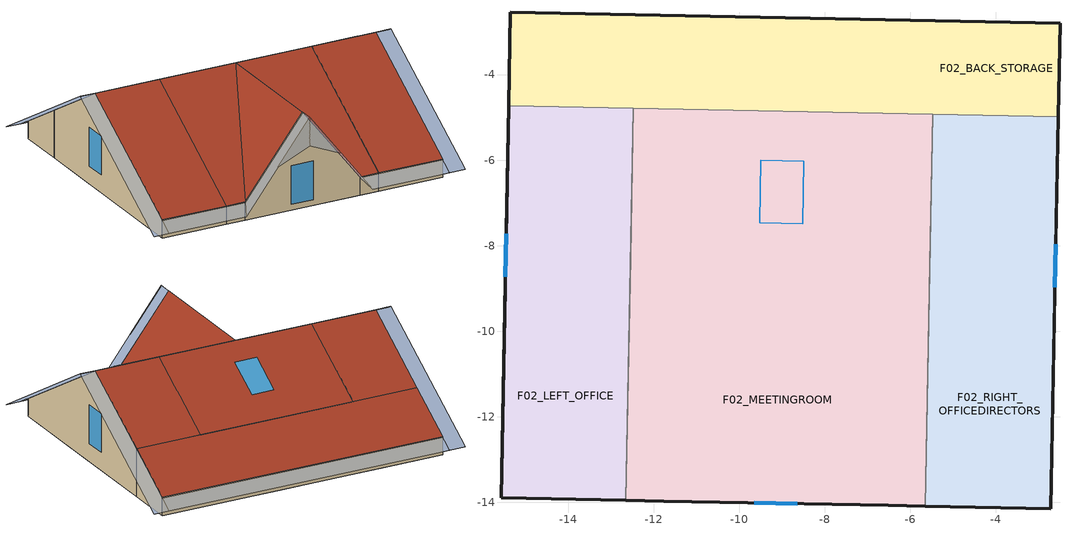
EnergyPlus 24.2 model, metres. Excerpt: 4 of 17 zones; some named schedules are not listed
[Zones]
F02_RIGHT_OFFICEDIRECTORS
 floor to F01_RIGHT_BACK_OFFICE (CONST_INT_SLAB): -2.54,-4.98 -2.6,-7.72 -5.53,-7.66 -5.47,-4.93 z6.29
 floor to F01_MEETINGROOM (CONST_INT_SLAB): -2.63,-9.32 -2.72,-14.14 -5.65,-14.09 -5.56,-9.26 z6.29
 floor to F01_CORRIDOR (CONST_INT_SLAB): -2.6,-7.72 -2.63,-9.32 -5.56,-9.26 -5.53,-7.66 z6.29
 wall outside (CONST_EXT_WALL): -5.65,-14.09 -2.72,-14.14 z6.29:7.09; -2.72,-14.14,7.09 -2.72,-14.14,6.29 -2.54,-4.98,6.29 -2.54,-4.98,8.4 -2.61,-8.47,10.49
 wall to F02_BACK_STORAGE (CONST_INT_WALL): -5.47,-4.93 -2.54,-4.98 z6.29:8.4
 wall to F02_MEETINGROOM (CONST_INT_WALL): -5.47,-4.93,8.4 -5.47,-4.93,6.29 -5.65,-14.09,6.29 -5.65,-14.09,7.09 -5.54,-8.41,10.49
 window (CONST_EXT_WINDOW): -2.62,-8.97 -2.6,-7.97 z7.09:8.79
 roof outside (CONST_ROOF): -5.54,-8.41,10.49 -5.65,-14.09,7.09 -2.72,-14.14,7.09 -2.61,-8.47,10.49; -2.61,-8.47,10.49 -2.54,-4.98,8.4 -5.47,-4.93,8.4 -5.54,-8.41,10.49
F02_MEETINGROOM
 floor to F01_MEETINGROOM (CONST_INT_SLAB): -5.56,-9.26 -5.65,-14.09 -12.65,-13.95 -12.56,-9.13 z6.29
 floor to F01_CORRIDOR (CONST_INT_SLAB): -5.47,-4.93 -5.56,-9.26 -12.56,-9.13 -12.47,-4.79 z6.29
 wall outside (CONST_EXT_WALL): -6.52,-14.07 -5.65,-14.09 / -12.65,-13.95 -11.77,-13.97 z6.29:7.09; -9.15,-14.02,10.49 -11.77,-13.97,7.09 -11.77,-13.97,6.29 -6.52,-14.07,6.29 -6.52,-14.07,7.09
 wall to F02_BACK_STORAGE (CONST_INT_WALL): -5.47,-4.93 -12.47,-4.79 z6.29:8.4
 window (CONST_EXT_WINDOW): -9.65,-14.01 -8.65,-14.03 z6.54:8.24
 roof outside (CONST_ROOF): -5.54,-8.41,10.49 -5.47,-4.93,8.4 -12.47,-4.79,8.4 -12.54,-8.28,10.49; -12.54,-8.28,10.49 -12.65,-13.95,7.09 -11.77,-13.97,7.09 -9.04,-8.35,10.49; -9.04,-8.35,10.49 -6.52,-14.07,7.09 -5.65,-14.09,7.09 -5.54,-8.41,10.49; -9.15,-14.02,10.49 -6.52,-14.07,7.09 -9.04,-8.35,10.49; -9.04,-8.35,10.49 -11.77,-13.97,7.09 -9.15,-14.02,10.49
 skylight (CONST_EXT_WINDOW): -8.52,-7.48,9.97 -8.49,-6.02,9.09 -9.49,-6,9.09 -9.52,-7.46,9.97
F02_LEFT_OFFICE
 floor to F01_MEETINGROOM (CONST_INT_SLAB): -12.56,-9.13 -12.65,-13.95 -15.57,-13.9 -15.48,-9.07 z6.29
 floor to F01_LEFT_BACK_OFFICE (CONST_INT_SLAB): -12.47,-4.79 -12.53,-7.53 -15.45,-7.47 -15.39,-4.73 z6.29
 floor to F01_CORRIDOR (CONST_INT_SLAB): -12.53,-7.53 -12.56,-9.13 -15.48,-9.07 -15.45,-7.47 z6.29
 wall outside (CONST_EXT_WALL): -15.57,-13.9 -12.65,-13.95 z6.29:7.09; -15.39,-4.73,8.4 -15.39,-4.73,6.29 -15.57,-13.9,6.29 -15.57,-13.9,7.09 -15.46,-8.22,10.49
 wall to F02_BACK_STORAGE (CONST_INT_WALL): -15.39,-4.73 -12.47,-4.79 z6.29:8.4
 wall to F02_MEETINGROOM (CONST_INT_WALL): -12.65,-13.95,7.09 -12.65,-13.95,6.29 -12.47,-4.79,6.29 -12.47,-4.79,8.4 -12.54,-8.28,10.49
 window (CONST_EXT_WINDOW): -15.45,-7.72 -15.47,-8.72 z7.09:8.79
 roof outside (CONST_ROOF): -12.54,-8.28,10.49 -12.47,-4.79,8.4 -15.39,-4.73,8.4 -15.46,-8.22,10.49; -15.46,-8.22,10.49 -15.57,-13.9,7.09 -12.65,-13.95,7.09 -12.54,-8.28,10.49
F02_BACK_STORAGE
 floor to F01_CENTER_LEFT_WC (CONST_INT_SLAB): -9.75,-2.66 -9.79,-4.84 -12.47,-4.79 -12.43,-2.6 z6.29
 floor to F01_RIGHT_BACK_OFFICE (CONST_INT_SLAB): -2.5,-2.8 -2.54,-4.98 -5.47,-4.93 -5.43,-2.74 z6.29
 floor to F01_LEFT_BACK_OFFICE (CONST_INT_SLAB): -12.43,-2.6 -12.47,-4.79 -15.39,-4.73 -15.35,-2.55 z6.29
 floor to F01_CORRIDOR (CONST_INT_SLAB): -8.11,-2.69 -8.15,-4.87 -9.79,-4.84 -9.75,-2.66 z6.29
 floor to F01_CENTER_RIGHT_KITCHEN (CONST_INT_SLAB): -5.43,-2.74 -5.47,-4.93 -8.15,-4.87 -8.11,-2.69 z6.29
 wall outside (CONST_EXT_WALL): -2.5,-2.8 -15.35,-2.55 z6.29:7.09; -15.35,-2.55,7.09 -15.35,-2.55,6.29 -15.39,-4.73,6.29 -15.39,-4.73,8.4; -2.54,-4.98,8.4 -2.54,-4.98,6.29 -2.5,-2.8,6.29 -2.5,-2.8,7.09
 roof outside (CONST_ROOF): -2.54,-4.98,8.4 -2.5,-2.8,7.09 -15.35,-2.55,7.09 -15.39,-4.73,8.4
shading: -6.49,-8.4,10.49 -6.55,-11.83,8.43 -3.55,-11.88,8.43 -3.49,-8.45,10.49; -6.52,-14.07,7.09 -6.25,-14.68,6.73 -2.73,-14.74,6.73 -2.72,-14.14,7.09; -9.16,-14.62,10.49 -6.25,-14.68,6.73 -6.52,-14.07,7.09 -9.14,-14.02,10.49; -9.14,-14.02,10.49 -11.77,-13.97,7.09 -12.06,-14.56,6.73 -9.16,-14.62,10.49; -15.57,-13.9,7.09 -15.58,-14.5,6.73 -12.06,-14.56,6.73 -11.77,-13.97,7.09; -16.16,-8.21,10.49 -16.28,-14.48,6.73 -15.58,-14.5,6.73 -15.46,-8.22,10.49; -2.5,-2.8,7.09 -2.49,-2.2,6.73 -15.34,-1.95,6.73 -15.35,-2.55,7.09; -15.46,-8.22,10.49 -15.34,-1.95,6.73 -16.04,-1.94,6.73 -16.16,-8.21,10.49; -1.91,-8.48,10.49 -1.79,-2.21,6.73 -2.49,-2.2,6.73 -2.61,-8.47,10.49; -2.61,-8.47,10.49 -2.73,-14.74,6.73 -2.03,-14.76,6.73 -1.91,-8.48,10.49; -9.16,-14.62,10.49 -10.61,-14.59,8.61 -9.16,-14.62,9.25; -9.16,-14.62,10.49 -9.16,-14.62,9.25 -7.71,-14.65,8.61
[Building]
CCA: North Axis {deg}=35; Terrain=City; Loads Convergence Tolerance Value {W}=0.04; Temperature Convergence Tolerance Value {deltaC}=0.4; Solar Distribution=FullExterior; Maximum Number of Warmup Days=25; Minimum Number of Warmup Days=6
[Site:Location]
Coimbra: Latitude {deg}=40.1575; Longitude {deg}=-8.4686; Time Zone {hr}=0; Elevation {m}=171.8
[SizingPeriod:DesignDay] Day of Month=21; Dry-Bulb Temperature Range Modifier Type=DefaultMultipliers; Humidity Condition Type=WetBulb; Barometric Pressure {Pa}=99278; Rain Indicator=No; Snow Indicator=No; Daylight Saving Time Indicator=No
Name | Month | Day Type | Maximum Dry-Bulb Temperature {C} | Daily Dry-Bulb Temperature Range {deltaC} | Wetbulb or DewPoint at Maximum Dry-Bulb {C} | Wind Speed {m/s} | Wind Direction {deg} | Solar Model Indicator | Sky Clearness | Daily Wet-Bulb Temperature Range {deltaC} | ASHRAE Clear Sky Optical Depth for Beam Irradiance (taub) | ASHRAE Clear Sky Optical Depth for Diffuse Irradiance (taud)
Coimbra.AP Ann Htg 99.6% Condns DB | 1 | WinterDesignDay | 2.5 | 0 | 2.5 | 1.8 | 70 | ASHRAEClearSky | 0
Coimbra.AP Ann Clg .4% Condns DB=>MWB | 8 | SummerDesignDay | 33.8 | 16.3 | 20.4 | 3.2 | 320 | ASHRAETau2017 |  | 6.3 | 0.384 | 2.379
[SizingPeriod:WeatherFileDays]
SizingPeriod: Begin Month=1; Begin Day of Month=1; End Month=12; End Day of Month=31; Day of Week for Start Day=Sunday; Use Weather File Daylight Saving Period=Yes; Use Weather File Rain and Snow Indicators=Yes
[Site:GroundTemperature:BuildingSurface]
15, 15, 15, 16, 17, 17, 18, 18, 18, 17, 16, 15
[Site:WaterMainsTemperature]
Calculation Method=Correlation; Annual Average Outdoor Air Temperature {C}=15; Maximum Difference In Monthly Average Outdoor Air Temperatures {deltaC}=10
[Material] Thermal Absorptance=0.9
Name | Roughness | Thickness {m} | Conductivity {W/m-K} | Density {kg/m3} | Specific Heat {J/kg-K} | Solar Absorptance | Visible Absorptance
stucco | MediumSmooth | 0.025 | 0.57 | 1300 | 840 | 0.2 | 0.2
air_gap_30mm | VerySmooth | 0.03 | 0.166 | 1.29 | 1000 | 0.7 | 0.7
ceramic_roof_tile | MediumRough | 0.03 | 0.41 | 1100 | 950 | 0.7 | 0.7
base_plaster | Rough | 0.02 | 1.3 | 1900 | 880 | 0.3 | 0.2
wood_rods | MediumRough | 0.04 | 0.23 | 750 | 1758 | 0.7 | 0.7
wood_pilar | MediumRough | 0.2 | 0.23 | 750 | 1758 | 0.7 | 0.7
stone | VeryRough | 0.7 | 2.3 | 2400 | 810 | 0.7 | 0.7
wood_board | MediumRough | 0.03 | 0.23 | 750 | 1758 | 0.7 | 0.7
inside_wood | MediumRough | 0.05 | 0.13 | 350 | 1758 | 0.7 | 0.7
[Material:AirGap]
ceiling_air_space_resistance: Thermal Resistance {m2-K/W}=0.18
[WindowMaterial:SimpleGlazingSystem]
single_pane_window: U-Factor {W/m2-K}=5.1; Solar Heat Gain Coefficient=0.85
[WindowMaterial:Blind]
WOOD_SHUTER: Slat Orientation=HORIZONTAL; Slat Width {m}=0.05; Slat Separation {m}=0.05; Slat Thickness {m}=0.04; Slat Angle {deg}=0; Slat Conductivity {W/m-K}=0.23; Slat Beam Solar Transmittance=0; Front Side Slat Beam Solar Reflectance=0.8; Back Side Slat Beam Solar Reflectance=0.8; Slat Diffuse Solar Transmittance=0; Front Side Slat Diffuse Solar Reflectance=0.8; Back Side Slat Diffuse Solar Reflectance=0.8; Slat Beam Visible Transmittance=0; Front Side Slat Beam Visible Reflectance=0.7; Back Side Slat Beam Visible Reflectance=0.7; Slat Diffuse Visible Transmittance=0; Front Side Slat Diffuse Visible Reflectance=0.7; Back Side Slat Diffuse Visible Reflectance=0.7; Slat Infrared Hemispherical Transmittance=0; Front Side Slat Infrared Hemispherical Emissivity=0.9; Back Side Slat Infrared Hemispherical Emissivity=0.9; Blind to Glass Distance {m}=0.05; Blind Top Opening Multiplier=0; Blind Bottom Opening Multiplier=0; Blind Left Side Opening Multiplier=0; Blind Right Side Opening Multiplier=0
[Construction]
CONST_EXT_WALL: base_plaster, stone, base_plaster
CONST_INT_WALL: stucco, wood_rods, inside_wood, wood_rods, stucco
CONST_INT_SLAB: wood_board, air_gap_30mm, wood_pilar, stucco
CONST_EXT_WINDOW: single_pane_window
CONST_ROOF: ceramic_roof_tile, ceiling_air_space_resistance, wood_rods, wood_board
[Zone] Multiplier=1
Name | Volume {m3}
F02_RIGHT_OFFICEDIRECTORS; F02_MEETINGROOM; F02_LEFT_OFFICE
F02_BACK_STORAGE | 40.9
[WindowShadingControl] Shading Type=InteriorBlind; Shading Control Type=OnIfScheduleAllows; Schedule=SCH_WINDOW_SHUTTERS; Shading Control Is Scheduled=Yes; Glare Control Is Active=No; Shading Device Material=WOOD_SHUTER; Type of Slat Angle Control for Blinds=FixedSlatAngle; Multiple Surface Control Type=Sequential
Name | Zone | Fenestration Surface 1
SHUTTER_CONTROL_F02_RIGHT_STORAGE | F02_RIGHT_OFFICEDIRECTORS | 42F136
SHUTTER_CONTROL_F02_LEFT_STORAGE | F02_LEFT_OFFICE | 465243
SHUTTER_CONTROL_F02_MEETINGROOM | F02_MEETINGROOM | C2A520
[People]
PEOPLE_F02_MEETINGROOM: Zone or ZoneList or Space or SpaceList=F02_MEETINGROOM; Number of People Schedule=SCH_MEETINGROOM_HVAC_PEOPLE_LIGHTS_EQUIPMENT; Number of People Calculation Method=People; Number of People=6; Fraction Radiant=0.3; Sensible Heat Fraction=autocalculate; Activity Level Schedule=SCH_OFFICE_PEOPLE_ACTIVITY; Carbon Dioxide Generation Rate {m3/s-W}=3.82e-08; Enable ASHRAE 55 Comfort Warnings=No; Mean Radiant Temperature Calculation Type=EnclosureAveraged; Cold Stress Temperature Threshold {C}=15.56; Heat Stress Temperature Threshold {C}=30
[Lights]
LIGHTS_F02_MEETINGROOM: Zone or ZoneList or Space or SpaceList=F02_MEETINGROOM; Schedule=SCH_MEETINGROOM_HVAC_PEOPLE_LIGHTS_EQUIPMENT; Design Level Calculation Method=Watts/Area; Watts per Floor Area {W/m2}=4; Fraction Replaceable=1; Return Air Fraction Calculated from Plenum Temperature=No
[ElectricEquipment]
EQUIP_F02_MEETINGROOM: Zone or ZoneList or Space or SpaceList=F02_MEETINGROOM; Schedule=SCH_MEETINGROOM_HVAC_PEOPLE_LIGHTS_EQUIPMENT; Design Level Calculation Method=Watts/Person; Watts per Person {W/person}=30; Fraction Radiant=0.5
[Sizing:Zone] Zone Cooling Design Supply Air Temperature Input Method=SupplyAirTemperature; Zone Cooling Design Supply Air Temperature {C}=14; Zone Cooling Design Supply Air Temperature Difference {deltaC}=11.11; Zone Heating Design Supply Air Temperature Input Method=SupplyAirTemperature; Zone Heating Design Supply Air Temperature {C}=50; Zone Heating Design Supply Air Temperature Difference {deltaC}=30; Zone Cooling Design Supply Air Humidity Ratio {kgWater/kgDryAir}=0.008; Zone Heating Design Supply Air Humidity Ratio {kgWater/kgDryAir}=0.008; Cooling Design Air Flow Method=DesignDay; Cooling Minimum Air Flow Fraction=0; Heating Design Air Flow Method=DesignDay; Heating Maximum Air Flow Fraction=0
Name | Design Specification Outdoor Air Object | Cooling Design Air Flow Rate {m3/s} | Heating Design Air Flow Rate {m3/s} | Design Specification Zone Air Distribution Object
F02_MEETINGROOM | SZ DSOA F02_MEETINGROOM | 0.22 | 0.26 | SZ DSZAD F02_MEETINGROOM
F02_LEFT_OFFICE | SZ DSOA F02_LEFT_OFFICE | 0.11 | 0.11 | SZ DSZAD F02_LEFT_OFFICE
F02_RIGHT_OFFICEDIRECTORS | SZ DSOA F02_RIGHT_OFFICEDIRECTORS | 0.11 | 0.11 | SZ DSZAD F02_RIGHT_OFFICEDIRECTORS
[ZoneControl:Thermostat]
F02_MEETINGROOM Thermostat: Zone or ZoneList=F02_MEETINGROOM; Control Type Schedule=HVACTemplate-Always 4; Control 1=THERMOSTAT_F02_MEETINGROOM Dual SP Control
[ZoneHVAC:PackagedTerminalAirConditioner] Availability Schedule=SCH_ALWAYS_ON; Cooling Supply Air Flow Rate {m3/s}=0.089; Heating Supply Air Flow Rate {m3/s}=0.089; No Load Supply Air Flow Rate {m3/s}=0; No Load Supply Air Flow Rate Control Set To Low Speed=Yes; Cooling Outdoor Air Flow Rate {m3/s}=0; Heating Outdoor Air Flow Rate {m3/s}=0; No Load Outdoor Air Flow Rate {m3/s}=0; Fan Placement=DrawThrough; Supply Air Fan Operating Mode Schedule=Fan operation mode - Cycling; Capacity Control Method=None; Minimum Supply Air Temperature in Cooling Mode {C}=autosize; Maximum Supply Air Temperature in Heating Mode {C}=autosize
Name | Supply Air Fan | Heating Coil | Cooling Coil
F00_RIGHT_FRONT_OFFICE VRF Terminal Unit | F00_RIGHT_FRONT_OFFICE PTAC Supply Fan | F00_RIGHT_FRONT_OFFICE PTAC Heating Coil | F00_RIGHT_FRONT_OFFICE PTAC DX Cooling Coil
F00_LEFT_FRONT_OFFICE VRF Terminal Unit | F00_LEFT_FRONT_OFFICE PTAC Supply Fan | F00_LEFT_FRONT_OFFICE PTAC Heating Coil | F00_LEFT_FRONT_OFFICE PTAC DX Cooling Coil
F00_RIGHT_BACK_OFFICE VRF Terminal Unit | F00_RIGHT_BACK_OFFICE PTAC Supply Fan | F00_RIGHT_BACK_OFFICE PTAC Heating Coil | F00_RIGHT_BACK_OFFICE PTAC DX Cooling Coil
F01_LEFT_BACK_OFFICE VRF Terminal Unit | F01_LEFT_BACK_OFFICE PTAC Supply Fan | F01_LEFT_BACK_OFFICE PTAC Heating Coil | F01_LEFT_BACK_OFFICE PTAC DX Cooling Coil
F01_RIGHT_BACK_OFFICE VRF Terminal Unit | F01_RIGHT_BACK_OFFICE PTAC Supply Fan | F01_RIGHT_BACK_OFFICE PTAC Heating Coil | F01_RIGHT_BACK_OFFICE PTAC DX Cooling Coil
F00_LEFT_BACK_MEETINGROOM VRF Terminal Unit | F00_LEFT_BACK_MEETINGROOM PTAC Supply Fan | F00_LEFT_BACK_MEETINGROOM PTAC Heating Coil | F00_LEFT_BACK_MEETINGROOM PTAC DX Cooling Coil
F01_MEETINGROOM VRF Terminal Unit | F01_MEETINGROOM PTAC Supply Fan | F01_MEETINGROOM PTAC Heating Coil | F01_MEETINGROOM PTAC DX Cooling Coil
F02_MEETINGROOM VRF Terminal Unit | F02_MEETINGROOM PTAC Supply Fan | F02_MEETINGROOM PTAC Heating Coil | F02_MEETINGROOM PTAC DX Cooling Coil
[ZoneHVAC:Baseboard:RadiantConvective:Electric] Availability Schedule=SCH_ALWAYS_ON; Heating Design Capacity Method=HeatingDesignCapacity; Heating Design Capacity {W}=1500; Fraction of Autosized Heating Design Capacity=1; Efficiency=1; Fraction Radiant=0.3; Fraction of Radiant Energy Incident on People=0; Fraction of Radiant Energy to Surface 1=0
F00_RIGHT_FRONT_OFFICE Electric Radiator: Surface 1=D9B02C; Surface 2=23ABA2; Fraction of Radiant Energy to Surface 2=0.52; Surface 3=EB1E5F; Fraction of Radiant Energy to Surface 3=0.48
F00_LEFT_FRONT_OFFICE Electric Radiator: Surface 1=B84EC3; Surface 2=5AC802; Fraction of Radiant Energy to Surface 2=0.5; Surface 3=26CBCC; Fraction of Radiant Energy to Surface 3=0.5
F00_RIGHT_BACK_OFFICE Electric Radiator: Surface 1=FBE3A0; Surface 2=193C0D; Fraction of Radiant Energy to Surface 2=0.49; Surface 3=25242E; Fraction of Radiant Energy to Surface 3=0.51
F01_LEFT_BACK_OFFICE Electric Radiator: Surface 1=483B6E; Surface 2=AEAEED; Fraction of Radiant Energy to Surface 2=0.5; Surface 3=F64849; Fraction of Radiant Energy to Surface 3=0.5
F01_RIGHT_BACK_OFFICE Electric Radiator: Surface 1=FEE60D; Surface 2=1A1F6C; Fraction of Radiant Energy to Surface 2=0.48; Surface 3=27A985; Fraction of Radiant Energy to Surface 3=0.52
F00_LEFT_BACK_MEETINGROOM Electric Radiator: Surface 1=9E70D7; Surface 2=523557; Fraction of Radiant Energy to Surface 2=0.49; Surface 3=9F23CB; Fraction of Radiant Energy to Surface 3=0.51
F01_MEETINGROOM Electric Radiator: Surface 1=C4D8E7; Surface 2=6AE9A5; Fraction of Radiant Energy to Surface 2=0; Surface 3=620F3E; Fraction of Radiant Energy to Surface 3=0.3; Surface 4=337F41; Fraction of Radiant Energy to Surface 4=0; Surface 5=EFED4D; Fraction of Radiant Energy to Surface 5=0.3; Surface 6=D1086B; Fraction of Radiant Energy to Surface 6=0.4
F02_MEETINGROOM Electric Radiator: Surface 1=B57148; Surface 2=B14BFE; Fraction of Radiant Energy to Surface 2=0; Surface 3=6D7A98; Fraction of Radiant Energy to Surface 3=0.14; Surface 4=75F39B; Fraction of Radiant Energy to Surface 4=0.11; Surface 5=E523BA; Fraction of Radiant Energy to Surface 5=0.16; Surface 6=8BA546; Fraction of Radiant Energy to Surface 6=0.04; Surface 7=C9082D; Fraction of Radiant Energy to Surface 7=0.11; Surface 8=31C4D0; Fraction of Radiant Energy to Surface 8=0.06; Surface 9=29EE36; Fraction of Radiant Energy to Surface 9=0.16; Surface 10=651CE9; Fraction of Radiant Energy to Surface 10=0.12; Surface 11=5C0413; Fraction of Radiant Energy to Surface 11=0.012
[Zone equipment]
F02_MEETINGROOM: F02_MEETINGROOM VRF Terminal Unit, F02_MEETINGROOM Electric Radiator
[Fan:OnOff] Availability Schedule=HVACTemplate-Always 1; Fan Total Efficiency=0.7; Pressure Rise {Pa}=75; Maximum Flow Rate {m3/s}=0.122; Motor Efficiency=0.9; Motor In Airstream Fraction=1
F00_RIGHT_FRONT_OFFICE PTAC Supply Fan; F00_LEFT_FRONT_OFFICE PTAC Supply Fan; F00_RIGHT_BACK_OFFICE PTAC Supply Fan; F01_LEFT_BACK_OFFICE PTAC Supply Fan; F01_RIGHT_BACK_OFFICE PTAC Supply Fan; F00_LEFT_BACK_MEETINGROOM PTAC Supply Fan; F01_MEETINGROOM PTAC Supply Fan; F02_MEETINGROOM PTAC Supply Fan
[Coil:Cooling:DX:SingleSpeed] Availability Schedule=SCH_ALWAYS_ON; Gross Rated Total Cooling Capacity {W}=2600; Gross Rated Sensible Heat Ratio=0.7; Gross Rated Cooling COP {W/W}=2.6; Rated Air Flow Rate {m3/s}=0.0889; 2017 Rated Evaporator Fan Power Per Volume Flow Rate {W/(m3/s)}=773.3; 2023 Rated Evaporator Fan Power Per Volume Flow Rate {W/(m3/s)}=934.4; Total Cooling Capacity Function of Temperature Curve=DXClgCoilTotalClgCapFuncTemperature; Total Cooling Capacity Function of Flow Fraction Curve=DXClgCoilTotalClgCapFuncFlowFraction; Energy Input Ratio Function of Temperature Curve=DXClgCoilEnergyInputRatioFuncTemperature; Energy Input Ratio Function of Flow Fraction Curve=DXClgCoilEnergyInputRatioFuncFlowFraction; Part Load Fraction Correlation Curve=DXCoilPartLoadFractionCorrelation; Minimum Outdoor Dry-Bulb Temperature for Compressor Operation {C}=-25; Nominal Time for Condensate Removal to Begin {s}=0; Ratio of Initial Moisture Evaporation Rate and Steady State Latent Capacity=0; Maximum Cycling Rate {cycles/hr}=0; Latent Capacity Time Constant {s}=0; Condenser Type=AirCooled; Evaporative Condenser Effectiveness=0.9; Evaporative Condenser Air Flow Rate {m3/s}=autosize; Evaporative Condenser Pump Rated Power Consumption {W}=0; Crankcase Heater Capacity {W}=0; Maximum Outdoor Dry-Bulb Temperature for Crankcase Heater Operation {C}=10; Basin Heater Setpoint Temperature {C}=2; Report ASHRAE Standard 127 Performance Ratings=No
F00_RIGHT_FRONT_OFFICE PTAC DX Cooling Coil; F00_LEFT_FRONT_OFFICE PTAC DX Cooling Coil; F00_RIGHT_BACK_OFFICE PTAC DX Cooling Coil; F01_LEFT_BACK_OFFICE PTAC DX Cooling Coil; F01_RIGHT_BACK_OFFICE PTAC DX Cooling Coil; F00_LEFT_BACK_MEETINGROOM PTAC DX Cooling Coil; F01_MEETINGROOM PTAC DX Cooling Coil; F02_MEETINGROOM PTAC DX Cooling Coil
[Coil:Heating:Electric] Availability Schedule=SCH_ALWAYS_OFF; Efficiency=1; Nominal Capacity {W}=0
F00_RIGHT_FRONT_OFFICE PTAC Heating Coil; F00_LEFT_FRONT_OFFICE PTAC Heating Coil; F00_RIGHT_BACK_OFFICE PTAC Heating Coil; F01_LEFT_BACK_OFFICE PTAC Heating Coil; F01_RIGHT_BACK_OFFICE PTAC Heating Coil; F00_LEFT_BACK_MEETINGROOM PTAC Heating Coil; F01_MEETINGROOM PTAC Heating Coil; F02_MEETINGROOM PTAC Heating Coil
[Generator:Photovoltaic]
PV: Surface=PV_surface; Module Performance=PV_performance; Heat Transfer Integration Mode=Decoupled; Number of Series Strings in Parallel=1; Number of Modules in Series=1
[PhotovoltaicPerformance:Simple]
PV_performance: Fraction of Surface Area with Active Solar Cells=1; Conversion Efficiency Input Mode=Fixed; Value for Cell Efficiency if Fixed=0.17
[ElectricLoadCenter:Generators]
ELC Generator List: Generator 1=PV; Generator 1 Rated Electric Power Output {W}=2700; Generator 1 Availability Schedule=SCH_ALWAYS_ON
[ElectricLoadCenter:Inverter:Simple]
Inverter: Availability Schedule=SCH_ALWAYS_ON; Radiative Fraction=0.25; Inverter Efficiency=0.97
[ElectricLoadCenter:Storage:Simple]
Battery Storage: Availability Schedule=SCH_ALWAYS_ON; Radiative Fraction for Zone Heat Gains=0; Nominal Energetic Efficiency for Charging=0.95; Nominal Discharging Energetic Efficiency=0.95; Maximum Storage Capacity {J}=18000000; Maximum Power for Discharging {W}=5000; Maximum Power for Charging {W}=5000; Initial State of Charge {J}=18000000
